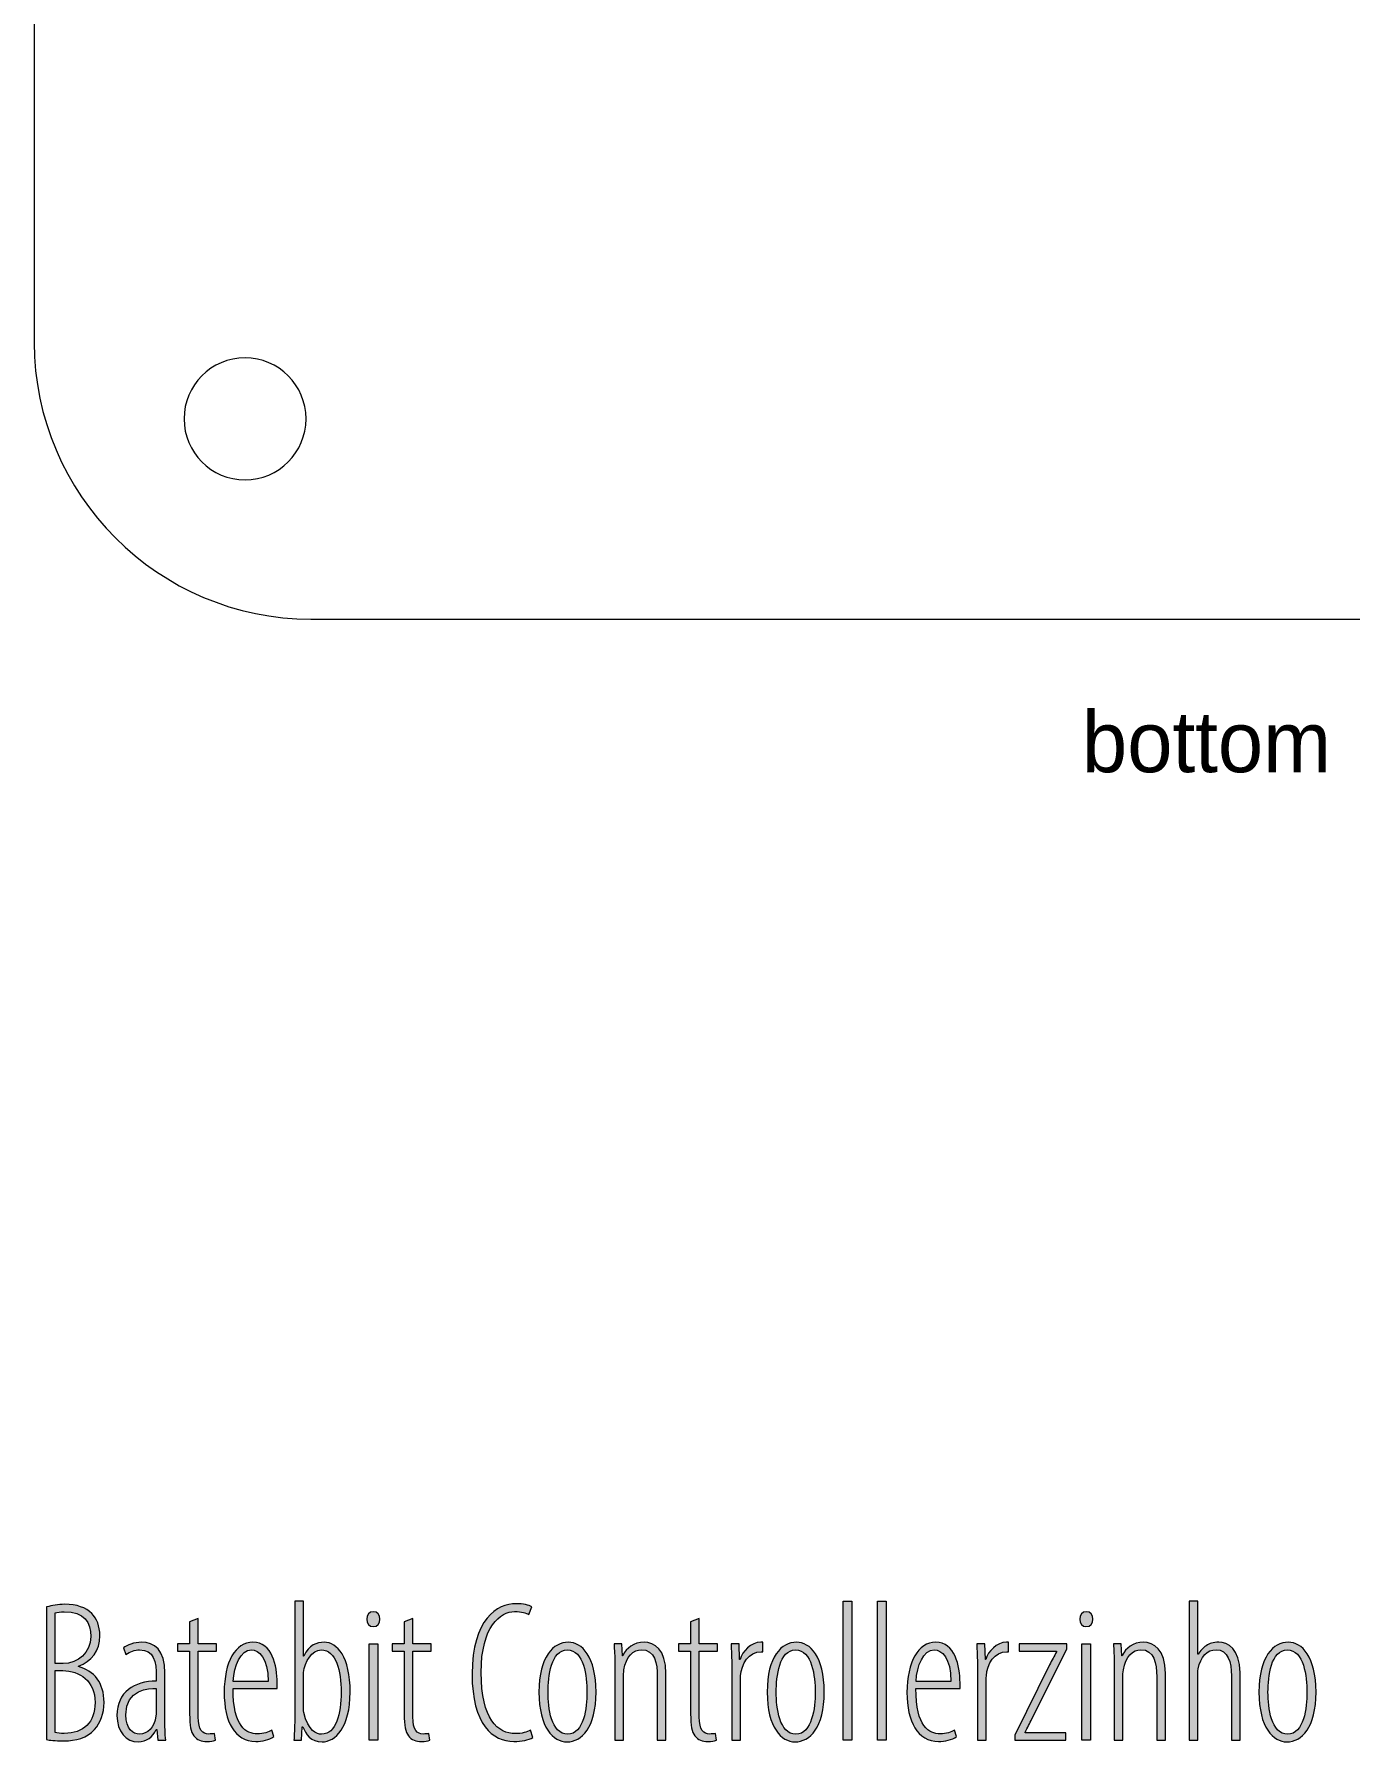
# Model space of a CAD drawing. Header units: inches. Extents: x 7 to 387, y -180 to -7.
# Drawn here: x 7.4 to 72.1, y -175.4 to -91.4 of the extents above; entities that cross this region are included whole.
import ezdxf

# ---------------------------------------------------------------- set-up
doc = ezdxf.new("R2010")
doc.units = ezdxf.units.IN
doc.header["$MEASUREMENT"] = 0
doc.layers.add('Layer 1', color=7, linetype='Continuous')

# ---------------------------------------------------------------- blocks, each defined once
blk = doc.blocks.new('block 224')
at = {"layer": 'Layer 1', "true_color": 0xffffff}
h = blk.add_hatch(color=7, dxfattribs=at)
h.dxf.hatch_style = 2
edge = h.paths.add_edge_path()
edge.add_spline(control_points=[(8.01, -168.73), (8.276, -168.651), (8.563, -168.601), (8.899, -168.601), (9.491, -168.601), (9.946, -168.76), (10.232, -169.056), (10.479, -169.303), (10.627, -169.678), (10.627, -170.152), (10.627, -170.883), (10.212, -171.407), (9.57, -171.644), (9.57, -171.644), (9.57, -171.664), (9.57, -171.664), (10.341, -171.861), (10.835, -172.474), (10.835, -173.432), (10.835, -173.975), (10.657, -174.429), (10.37, -174.755), (10.005, -175.18), (9.422, -175.318), (8.869, -175.318), (8.385, -175.318), (8.158, -175.289), (8.01, -175.259), (8.01, -175.259), (8.01, -168.73), (8.01, -168.73)], knot_values=[0, 0, 0, 0, 1, 1, 1, 2, 2, 2, 3, 3, 3, 4, 4, 4, 5, 5, 5, 6, 6, 6, 7, 7, 7, 8, 8, 8, 9, 9, 9, 10, 10, 10, 10], degree=3, periodic=1)
edge = h.paths.add_edge_path()
edge.add_spline(control_points=[(8.434, -171.515), (8.434, -171.515), (8.829, -171.515), (8.829, -171.515), (9.541, -171.515), (10.183, -170.982), (10.183, -170.192), (10.183, -169.5), (9.867, -168.967), (8.879, -168.967), (8.681, -168.967), (8.533, -168.987), (8.434, -169.016), (8.434, -169.016), (8.434, -171.515), (8.434, -171.515)], knot_values=[0, 0, 0, 0, 1, 1, 1, 2, 2, 2, 3, 3, 3, 4, 4, 4, 5, 5, 5, 5], degree=3, periodic=1)
edge = h.paths.add_edge_path()
edge.add_spline(control_points=[(8.434, -174.913), (8.533, -174.933), (8.681, -174.953), (8.879, -174.953), (9.827, -174.953), (10.39, -174.41), (10.39, -173.432), (10.39, -172.365), (9.639, -171.871), (8.8, -171.861), (8.8, -171.861), (8.434, -171.861), (8.434, -171.861), (8.434, -171.861), (8.434, -174.913), (8.434, -174.913)], knot_values=[0, 0, 0, 0, 1, 1, 1, 2, 2, 2, 3, 3, 3, 4, 4, 4, 5, 5, 5, 5], degree=3, periodic=1)
h = blk.add_hatch(color=7, dxfattribs=at)
h.dxf.hatch_style = 2
edge = h.paths.add_edge_path()
edge.add_spline(control_points=[(20.169, -175.289), (20.179, -175.111), (20.208, -174.558), (20.208, -174.321), (20.208, -174.321), (20.208, -168.453), (20.208, -168.453), (20.208, -168.453), (20.633, -168.453), (20.633, -168.453), (20.633, -168.453), (20.633, -171.15), (20.633, -171.15), (20.633, -171.15), (20.653, -171.15), (20.653, -171.15), (20.909, -170.597), (21.295, -170.468), (21.66, -170.468), (22.292, -170.468), (22.935, -171.189), (22.935, -172.918), (22.935, -174.666), (22.194, -175.368), (21.561, -175.368), (20.989, -175.368), (20.752, -174.992), (20.613, -174.627), (20.613, -174.627), (20.574, -174.627), (20.574, -174.627), (20.574, -174.627), (20.534, -175.289), (20.534, -175.289), (20.534, -175.289), (20.169, -175.289), (20.169, -175.289)], knot_values=[0, 0, 0, 0, 1, 1, 1, 2, 2, 2, 3, 3, 3, 4, 4, 4, 5, 5, 5, 6, 6, 6, 7, 7, 7, 8, 8, 8, 9, 9, 9, 10, 10, 10, 11, 11, 11, 12, 12, 12, 12], degree=3, periodic=1)
edge = h.paths.add_edge_path()
edge.add_spline(control_points=[(20.633, -173.629), (20.633, -173.728), (20.633, -173.827), (20.653, -173.916), (20.87, -174.844), (21.285, -174.992), (21.532, -174.992), (22.253, -174.992), (22.49, -173.985), (22.49, -172.918), (22.49, -171.881), (22.243, -170.844), (21.512, -170.844), (21.068, -170.844), (20.702, -171.427), (20.643, -171.95), (20.633, -172.069), (20.633, -172.177), (20.633, -172.296), (20.633, -172.296), (20.633, -173.629), (20.633, -173.629)], knot_values=[0, 0, 0, 0, 1, 1, 1, 2, 2, 2, 3, 3, 3, 4, 4, 4, 5, 5, 5, 6, 6, 6, 7, 7, 7, 7], degree=3, periodic=1)
h = blk.add_hatch(color=7, dxfattribs=at)
h.dxf.hatch_style = 2
edge = h.paths.add_edge_path()
edge.add_spline(control_points=[(31.913, -175.16), (31.696, -175.279), (31.38, -175.348), (30.985, -175.348), (29.938, -175.348), (28.93, -174.518), (28.93, -172.029), (28.93, -169.332), (30.175, -168.572), (31.083, -168.572), (31.449, -168.572), (31.726, -168.641), (31.864, -168.73), (31.864, -168.73), (31.726, -169.105), (31.726, -169.105), (31.558, -169.026), (31.399, -168.957), (31.014, -168.957), (30.323, -168.957), (29.375, -169.688), (29.375, -171.95), (29.375, -174.271), (30.214, -174.963), (31.054, -174.963), (31.38, -174.963), (31.637, -174.884), (31.795, -174.795), (31.795, -174.795), (31.913, -175.16), (31.913, -175.16)], knot_values=[0, 0, 0, 0, 1, 1, 1, 2, 2, 2, 3, 3, 3, 4, 4, 4, 5, 5, 5, 6, 6, 6, 7, 7, 7, 8, 8, 8, 9, 9, 9, 10, 10, 10, 10], degree=3, periodic=1)
h = blk.add_hatch(color=7, dxfattribs=at)
h.dxf.hatch_style = 2
h.paths.add_polyline_path([(47.174, -168.453), (47.599, -168.453), (47.599, -175.289), (47.174, -175.289)])
h = blk.add_hatch(color=7, dxfattribs=at)
h.dxf.hatch_style = 2
h.paths.add_polyline_path([(48.863, -168.453), (49.288, -168.453), (49.288, -175.289), (48.863, -175.289)])
h = blk.add_hatch(color=7, dxfattribs=at)
h.dxf.hatch_style = 2
edge = h.paths.add_edge_path()
edge.add_spline(control_points=[(64.183, -168.453), (64.183, -168.453), (64.608, -168.453), (64.608, -168.453), (64.608, -168.453), (64.608, -171.061), (64.608, -171.061), (64.608, -171.061), (64.628, -171.061), (64.628, -171.061), (64.726, -170.893), (64.874, -170.735), (65.023, -170.636), (65.191, -170.528), (65.358, -170.468), (65.645, -170.468), (66.08, -170.468), (66.692, -170.775), (66.692, -171.97), (66.692, -171.97), (66.692, -175.289), (66.692, -175.289), (66.692, -175.289), (66.267, -175.289), (66.267, -175.289), (66.267, -175.289), (66.267, -172.118), (66.267, -172.118), (66.267, -171.456), (66.109, -170.834), (65.517, -170.834), (65.082, -170.834), (64.756, -171.17), (64.628, -171.782), (64.608, -171.901), (64.608, -172.019), (64.608, -172.138), (64.608, -172.138), (64.608, -175.289), (64.608, -175.289), (64.608, -175.289), (64.183, -175.289), (64.183, -175.289), (64.183, -175.289), (64.183, -168.453), (64.183, -168.453)], knot_values=[0, 0, 0, 0, 1, 1, 1, 2, 2, 2, 3, 3, 3, 4, 4, 4, 5, 5, 5, 6, 6, 6, 7, 7, 7, 8, 8, 8, 9, 9, 9, 10, 10, 10, 11, 11, 11, 12, 12, 12, 13, 13, 13, 14, 14, 14, 15, 15, 15, 15], degree=3, periodic=1)
h = blk.add_hatch(color=7, dxfattribs=at)
h.dxf.hatch_style = 2
edge = h.paths.add_edge_path()
edge.add_spline(control_points=[(15.467, -169.293), (15.467, -169.293), (15.467, -170.547), (15.467, -170.547), (15.467, -170.547), (16.366, -170.547), (16.366, -170.547), (16.366, -170.547), (16.366, -170.913), (16.366, -170.913), (16.366, -170.913), (15.467, -170.913), (15.467, -170.913), (15.467, -170.913), (15.467, -174.143), (15.467, -174.143), (15.467, -174.805), (15.684, -174.982), (15.971, -174.982), (16.089, -174.982), (16.188, -174.973), (16.257, -174.953), (16.257, -174.953), (16.307, -175.279), (16.307, -175.279), (16.198, -175.328), (16.079, -175.348), (15.882, -175.348), (15.625, -175.348), (15.398, -175.269), (15.25, -175.071), (15.102, -174.874), (15.042, -174.587), (15.042, -173.985), (15.042, -173.985), (15.042, -170.913), (15.042, -170.913), (15.042, -170.913), (14.45, -170.913), (14.45, -170.913), (14.45, -170.913), (14.45, -170.547), (14.45, -170.547), (14.45, -170.547), (15.042, -170.547), (15.042, -170.547), (15.042, -170.547), (15.042, -169.461), (15.042, -169.461), (15.042, -169.461), (15.467, -169.293), (15.467, -169.293)], knot_values=[0, 0, 0, 0, 1, 1, 1, 2, 2, 2, 3, 3, 3, 4, 4, 4, 5, 5, 5, 6, 6, 6, 7, 7, 7, 8, 8, 8, 9, 9, 9, 10, 10, 10, 11, 11, 11, 12, 12, 12, 13, 13, 13, 14, 14, 14, 15, 15, 15, 16, 16, 16, 17, 17, 17, 17], degree=3, periodic=1)
h = blk.add_hatch(color=7, dxfattribs=at)
h.dxf.hatch_style = 2
edge = h.paths.add_edge_path()
edge.add_spline(control_points=[(24.396, -169.332), (24.396, -169.56), (24.288, -169.698), (24.061, -169.698), (23.883, -169.698), (23.754, -169.56), (23.754, -169.332), (23.754, -169.115), (23.883, -168.967), (24.071, -168.967), (24.288, -168.967), (24.396, -169.115), (24.396, -169.332)], knot_values=[0, 0, 0, 0, 1, 1, 1, 2, 2, 2, 3, 3, 3, 4, 4, 4, 4], degree=3, periodic=1)
h.paths.add_polyline_path([(23.863, -175.289), (23.863, -170.547), (24.288, -170.547), (24.288, -175.289)])
h = blk.add_hatch(color=7, dxfattribs=at)
h.dxf.hatch_style = 2
edge = h.paths.add_edge_path()
edge.add_spline(control_points=[(26.016, -169.293), (26.016, -169.293), (26.016, -170.547), (26.016, -170.547), (26.016, -170.547), (26.915, -170.547), (26.915, -170.547), (26.915, -170.547), (26.915, -170.913), (26.915, -170.913), (26.915, -170.913), (26.016, -170.913), (26.016, -170.913), (26.016, -170.913), (26.016, -174.143), (26.016, -174.143), (26.016, -174.805), (26.234, -174.982), (26.52, -174.982), (26.639, -174.982), (26.737, -174.973), (26.806, -174.953), (26.806, -174.953), (26.856, -175.279), (26.856, -175.279), (26.747, -175.328), (26.629, -175.348), (26.431, -175.348), (26.174, -175.348), (25.947, -175.269), (25.799, -175.071), (25.651, -174.874), (25.592, -174.587), (25.592, -173.985), (25.592, -173.985), (25.592, -170.913), (25.592, -170.913), (25.592, -170.913), (24.999, -170.913), (24.999, -170.913), (24.999, -170.913), (24.999, -170.547), (24.999, -170.547), (24.999, -170.547), (25.592, -170.547), (25.592, -170.547), (25.592, -170.547), (25.592, -169.461), (25.592, -169.461), (25.592, -169.461), (26.016, -169.293), (26.016, -169.293)], knot_values=[0, 0, 0, 0, 1, 1, 1, 2, 2, 2, 3, 3, 3, 4, 4, 4, 5, 5, 5, 6, 6, 6, 7, 7, 7, 8, 8, 8, 9, 9, 9, 10, 10, 10, 11, 11, 11, 12, 12, 12, 13, 13, 13, 14, 14, 14, 15, 15, 15, 16, 16, 16, 17, 17, 17, 17], degree=3, periodic=1)
h = blk.add_hatch(color=7, dxfattribs=at)
h.dxf.hatch_style = 2
edge = h.paths.add_edge_path()
edge.add_spline(control_points=[(40.102, -169.293), (40.102, -169.293), (40.102, -170.547), (40.102, -170.547), (40.102, -170.547), (41.001, -170.547), (41.001, -170.547), (41.001, -170.547), (41.001, -170.913), (41.001, -170.913), (41.001, -170.913), (40.102, -170.913), (40.102, -170.913), (40.102, -170.913), (40.102, -174.143), (40.102, -174.143), (40.102, -174.805), (40.319, -174.982), (40.605, -174.982), (40.724, -174.982), (40.823, -174.973), (40.892, -174.953), (40.892, -174.953), (40.941, -175.279), (40.941, -175.279), (40.833, -175.328), (40.714, -175.348), (40.517, -175.348), (40.26, -175.348), (40.033, -175.269), (39.884, -175.071), (39.736, -174.874), (39.677, -174.587), (39.677, -173.985), (39.677, -173.985), (39.677, -170.913), (39.677, -170.913), (39.677, -170.913), (39.084, -170.913), (39.084, -170.913), (39.084, -170.913), (39.084, -170.547), (39.084, -170.547), (39.084, -170.547), (39.677, -170.547), (39.677, -170.547), (39.677, -170.547), (39.677, -169.461), (39.677, -169.461), (39.677, -169.461), (40.102, -169.293), (40.102, -169.293)], knot_values=[0, 0, 0, 0, 1, 1, 1, 2, 2, 2, 3, 3, 3, 4, 4, 4, 5, 5, 5, 6, 6, 6, 7, 7, 7, 8, 8, 8, 9, 9, 9, 10, 10, 10, 11, 11, 11, 12, 12, 12, 13, 13, 13, 14, 14, 14, 15, 15, 15, 16, 16, 16, 17, 17, 17, 17], degree=3, periodic=1)
h = blk.add_hatch(color=7, dxfattribs=at)
h.dxf.hatch_style = 2
edge = h.paths.add_edge_path()
edge.add_spline(control_points=[(59.452, -169.332), (59.452, -169.56), (59.343, -169.698), (59.116, -169.698), (58.938, -169.698), (58.81, -169.56), (58.81, -169.332), (58.81, -169.115), (58.938, -168.967), (59.126, -168.967), (59.343, -168.967), (59.452, -169.115), (59.452, -169.332)], knot_values=[0, 0, 0, 0, 1, 1, 1, 2, 2, 2, 3, 3, 3, 4, 4, 4, 4], degree=3, periodic=1)
h.paths.add_polyline_path([(58.918, -175.289), (58.918, -170.547), (59.343, -170.547), (59.343, -175.289)])
h = blk.add_hatch(color=7, dxfattribs=at)
h.dxf.hatch_style = 2
edge = h.paths.add_edge_path()
edge.add_spline(control_points=[(13.472, -175.289), (13.472, -175.289), (13.432, -174.765), (13.432, -174.765), (13.432, -174.765), (13.403, -174.765), (13.403, -174.765), (13.225, -175.131), (12.919, -175.368), (12.514, -175.368), (11.931, -175.368), (11.467, -174.874), (11.467, -174.064), (11.467, -172.918), (12.326, -172.385), (13.403, -172.375), (13.403, -172.375), (13.403, -172.197), (13.403, -172.197), (13.403, -171.387), (13.274, -170.844), (12.583, -170.844), (12.346, -170.844), (12.099, -170.933), (11.911, -171.071), (11.911, -171.071), (11.793, -170.745), (11.793, -170.745), (11.951, -170.607), (12.316, -170.468), (12.672, -170.468), (13.314, -170.468), (13.827, -170.844), (13.827, -171.98), (13.827, -171.98), (13.827, -174.222), (13.827, -174.222), (13.827, -174.568), (13.827, -174.992), (13.867, -175.289), (13.867, -175.289), (13.472, -175.289), (13.472, -175.289)], knot_values=[0, 0, 0, 0, 1, 1, 1, 2, 2, 2, 3, 3, 3, 4, 4, 4, 5, 5, 5, 6, 6, 6, 7, 7, 7, 8, 8, 8, 9, 9, 9, 10, 10, 10, 11, 11, 11, 12, 12, 12, 13, 13, 13, 14, 14, 14, 14], degree=3, periodic=1)
edge = h.paths.add_edge_path()
edge.add_spline(control_points=[(13.403, -172.74), (13.037, -172.74), (11.911, -172.77), (11.911, -174.034), (11.911, -174.745), (12.257, -174.992), (12.573, -174.992), (12.978, -174.992), (13.294, -174.666), (13.383, -174.093), (13.403, -173.985), (13.403, -173.876), (13.403, -173.787), (13.403, -173.787), (13.403, -172.74), (13.403, -172.74)], knot_values=[0, 0, 0, 0, 1, 1, 1, 2, 2, 2, 3, 3, 3, 4, 4, 4, 5, 5, 5, 5], degree=3, periodic=1)
h = blk.add_hatch(color=7, dxfattribs=at)
h.dxf.hatch_style = 2
edge = h.paths.add_edge_path()
edge.add_spline(control_points=[(17.176, -172.74), (17.176, -174.647), (17.838, -174.973), (18.371, -174.973), (18.677, -174.973), (18.924, -174.894), (19.082, -174.785), (19.082, -174.785), (19.181, -175.111), (19.181, -175.111), (18.954, -175.269), (18.608, -175.348), (18.292, -175.348), (17.255, -175.348), (16.741, -174.37), (16.741, -172.938), (16.741, -171.436), (17.285, -170.468), (18.154, -170.468), (19.092, -170.468), (19.349, -171.624), (19.349, -172.464), (19.349, -172.553), (19.349, -172.641), (19.349, -172.74), (19.349, -172.74), (17.176, -172.74), (17.176, -172.74)], knot_values=[0, 0, 0, 0, 1, 1, 1, 2, 2, 2, 3, 3, 3, 4, 4, 4, 5, 5, 5, 6, 6, 6, 7, 7, 7, 8, 8, 8, 9, 9, 9, 9], degree=3, periodic=1)
edge = h.paths.add_edge_path()
edge.add_spline(control_points=[(18.895, -172.394), (18.914, -171.229), (18.43, -170.844), (18.085, -170.844), (17.532, -170.844), (17.235, -171.634), (17.186, -172.394), (17.186, -172.394), (18.895, -172.394), (18.895, -172.394)], knot_values=[0, 0, 0, 0, 1, 1, 1, 2, 2, 2, 3, 3, 3, 3], degree=3, periodic=1)
h = blk.add_hatch(color=7, dxfattribs=at)
h.dxf.hatch_style = 2
edge = h.paths.add_edge_path()
edge.add_spline(control_points=[(35.025, -172.918), (35.025, -174.666), (34.323, -175.368), (33.592, -175.368), (32.921, -175.368), (32.219, -174.666), (32.219, -172.918), (32.219, -171.17), (32.921, -170.468), (33.662, -170.468), (34.333, -170.468), (35.025, -171.17), (35.025, -172.918)], knot_values=[0, 0, 0, 0, 1, 1, 1, 2, 2, 2, 3, 3, 3, 4, 4, 4, 4], degree=3, periodic=1)
edge = h.paths.add_edge_path()
edge.add_spline(control_points=[(32.664, -172.918), (32.664, -173.688), (32.812, -174.992), (33.632, -174.992), (34.432, -174.992), (34.58, -173.688), (34.58, -172.918), (34.58, -172.148), (34.432, -170.844), (33.612, -170.844), (32.812, -170.844), (32.664, -172.148), (32.664, -172.918)], knot_values=[0, 0, 0, 0, 1, 1, 1, 2, 2, 2, 3, 3, 3, 4, 4, 4, 4], degree=3, periodic=1)
h = blk.add_hatch(color=7, dxfattribs=at)
h.dxf.hatch_style = 2
edge = h.paths.add_edge_path()
edge.add_spline(control_points=[(35.953, -171.644), (35.953, -171.061), (35.923, -170.883), (35.914, -170.547), (35.914, -170.547), (36.299, -170.547), (36.299, -170.547), (36.299, -170.547), (36.319, -171.13), (36.319, -171.13), (36.319, -171.13), (36.338, -171.13), (36.338, -171.13), (36.516, -170.745), (36.882, -170.468), (37.385, -170.468), (37.889, -170.468), (38.462, -170.804), (38.462, -172.009), (38.462, -172.009), (38.462, -175.289), (38.462, -175.289), (38.462, -175.289), (38.037, -175.289), (38.037, -175.289), (38.037, -175.289), (38.037, -172.177), (38.037, -172.177), (38.037, -171.505), (37.919, -170.834), (37.257, -170.834), (36.872, -170.834), (36.496, -171.17), (36.398, -171.822), (36.378, -171.95), (36.378, -172.088), (36.378, -172.237), (36.378, -172.237), (36.378, -175.289), (36.378, -175.289), (36.378, -175.289), (35.953, -175.289), (35.953, -175.289), (35.953, -175.289), (35.953, -171.644), (35.953, -171.644)], knot_values=[0, 0, 0, 0, 1, 1, 1, 2, 2, 2, 3, 3, 3, 4, 4, 4, 5, 5, 5, 6, 6, 6, 7, 7, 7, 8, 8, 8, 9, 9, 9, 10, 10, 10, 11, 11, 11, 12, 12, 12, 13, 13, 13, 14, 14, 14, 15, 15, 15, 15], degree=3, periodic=1)
h = blk.add_hatch(color=7, dxfattribs=at)
h.dxf.hatch_style = 2
edge = h.paths.add_edge_path()
edge.add_spline(control_points=[(41.702, -171.644), (41.702, -171.288), (41.672, -170.844), (41.662, -170.547), (41.662, -170.547), (42.067, -170.547), (42.067, -170.547), (42.067, -170.547), (42.087, -171.318), (42.087, -171.318), (42.087, -171.318), (42.107, -171.318), (42.107, -171.318), (42.225, -170.903), (42.64, -170.468), (43.134, -170.468), (43.164, -170.468), (43.193, -170.468), (43.223, -170.468), (43.223, -170.468), (43.223, -170.933), (43.223, -170.933), (43.203, -170.933), (43.174, -170.933), (43.144, -170.933), (42.532, -170.933), (42.176, -171.535), (42.136, -172.118), (42.127, -172.256), (42.127, -172.385), (42.127, -172.523), (42.127, -172.523), (42.127, -175.289), (42.127, -175.289), (42.127, -175.289), (41.702, -175.289), (41.702, -175.289), (41.702, -175.289), (41.702, -171.644), (41.702, -171.644)], knot_values=[0, 0, 0, 0, 1, 1, 1, 2, 2, 2, 3, 3, 3, 4, 4, 4, 5, 5, 5, 6, 6, 6, 7, 7, 7, 8, 8, 8, 9, 9, 9, 10, 10, 10, 11, 11, 11, 12, 12, 12, 13, 13, 13, 13], degree=3, periodic=1)
h = blk.add_hatch(color=7, dxfattribs=at)
h.dxf.hatch_style = 2
edge = h.paths.add_edge_path()
edge.add_spline(control_points=[(46.246, -172.918), (46.246, -174.666), (45.544, -175.368), (44.813, -175.368), (44.142, -175.368), (43.44, -174.666), (43.44, -172.918), (43.44, -171.17), (44.142, -170.468), (44.883, -170.468), (45.554, -170.468), (46.246, -171.17), (46.246, -172.918)], knot_values=[0, 0, 0, 0, 1, 1, 1, 2, 2, 2, 3, 3, 3, 4, 4, 4, 4], degree=3, periodic=1)
edge = h.paths.add_edge_path()
edge.add_spline(control_points=[(43.885, -172.918), (43.885, -173.688), (44.033, -174.992), (44.853, -174.992), (45.653, -174.992), (45.801, -173.688), (45.801, -172.918), (45.801, -172.148), (45.653, -170.844), (44.833, -170.844), (44.033, -170.844), (43.885, -172.148), (43.885, -172.918)], knot_values=[0, 0, 0, 0, 1, 1, 1, 2, 2, 2, 3, 3, 3, 4, 4, 4, 4], degree=3, periodic=1)
h = blk.add_hatch(color=7, dxfattribs=at)
h.dxf.hatch_style = 2
edge = h.paths.add_edge_path()
edge.add_spline(control_points=[(50.75, -172.74), (50.75, -174.647), (51.411, -174.973), (51.945, -174.973), (52.251, -174.973), (52.498, -174.894), (52.656, -174.785), (52.656, -174.785), (52.755, -175.111), (52.755, -175.111), (52.528, -175.269), (52.182, -175.348), (51.866, -175.348), (50.829, -175.348), (50.315, -174.37), (50.315, -172.938), (50.315, -171.436), (50.858, -170.468), (51.727, -170.468), (52.666, -170.468), (52.923, -171.624), (52.923, -172.464), (52.923, -172.553), (52.923, -172.641), (52.923, -172.74), (52.923, -172.74), (50.75, -172.74), (50.75, -172.74)], knot_values=[0, 0, 0, 0, 1, 1, 1, 2, 2, 2, 3, 3, 3, 4, 4, 4, 5, 5, 5, 6, 6, 6, 7, 7, 7, 8, 8, 8, 9, 9, 9, 9], degree=3, periodic=1)
edge = h.paths.add_edge_path()
edge.add_spline(control_points=[(52.468, -172.394), (52.488, -171.229), (52.004, -170.844), (51.658, -170.844), (51.105, -170.844), (50.809, -171.634), (50.759, -172.394), (50.759, -172.394), (52.468, -172.394), (52.468, -172.394)], knot_values=[0, 0, 0, 0, 1, 1, 1, 2, 2, 2, 3, 3, 3, 3], degree=3, periodic=1)
h = blk.add_hatch(color=7, dxfattribs=at)
h.dxf.hatch_style = 2
edge = h.paths.add_edge_path()
edge.add_spline(control_points=[(53.782, -171.644), (53.782, -171.288), (53.752, -170.844), (53.743, -170.547), (53.743, -170.547), (54.148, -170.547), (54.148, -170.547), (54.148, -170.547), (54.167, -171.318), (54.167, -171.318), (54.167, -171.318), (54.187, -171.318), (54.187, -171.318), (54.306, -170.903), (54.721, -170.468), (55.214, -170.468), (55.244, -170.468), (55.274, -170.468), (55.303, -170.468), (55.303, -170.468), (55.303, -170.933), (55.303, -170.933), (55.283, -170.933), (55.254, -170.933), (55.224, -170.933), (54.612, -170.933), (54.256, -171.535), (54.217, -172.118), (54.207, -172.256), (54.207, -172.385), (54.207, -172.523), (54.207, -172.523), (54.207, -175.289), (54.207, -175.289), (54.207, -175.289), (53.782, -175.289), (53.782, -175.289), (53.782, -175.289), (53.782, -171.644), (53.782, -171.644)], knot_values=[0, 0, 0, 0, 1, 1, 1, 2, 2, 2, 3, 3, 3, 4, 4, 4, 5, 5, 5, 6, 6, 6, 7, 7, 7, 8, 8, 8, 9, 9, 9, 10, 10, 10, 11, 11, 11, 12, 12, 12, 13, 13, 13, 13], degree=3, periodic=1)
h = blk.add_hatch(color=7, dxfattribs=at)
h.dxf.hatch_style = 2
edge = h.paths.add_edge_path()
edge.add_spline(control_points=[(55.619, -175.032), (55.619, -175.032), (57.328, -171.585), (57.328, -171.585), (57.437, -171.367), (57.555, -171.15), (57.664, -170.933), (57.664, -170.933), (57.664, -170.913), (57.664, -170.913), (57.664, -170.913), (55.827, -170.913), (55.827, -170.913), (55.827, -170.913), (55.827, -170.547), (55.827, -170.547), (55.827, -170.547), (58.168, -170.547), (58.168, -170.547), (58.168, -170.547), (58.168, -170.814), (58.168, -170.814), (58.168, -170.814), (56.459, -174.242), (56.459, -174.242), (56.35, -174.459), (56.232, -174.676), (56.123, -174.904), (56.123, -174.904), (56.123, -174.923), (56.123, -174.923), (56.123, -174.923), (58.128, -174.923), (58.128, -174.923), (58.128, -174.923), (58.128, -175.289), (58.128, -175.289), (58.128, -175.289), (55.619, -175.289), (55.619, -175.289), (55.619, -175.289), (55.619, -175.032), (55.619, -175.032)], knot_values=[0, 0, 0, 0, 1, 1, 1, 2, 2, 2, 3, 3, 3, 4, 4, 4, 5, 5, 5, 6, 6, 6, 7, 7, 7, 8, 8, 8, 9, 9, 9, 10, 10, 10, 11, 11, 11, 12, 12, 12, 13, 13, 13, 14, 14, 14, 14], degree=3, periodic=1)
h = blk.add_hatch(color=7, dxfattribs=at)
h.dxf.hatch_style = 2
edge = h.paths.add_edge_path()
edge.add_spline(control_points=[(60.508, -171.644), (60.508, -171.061), (60.479, -170.883), (60.469, -170.547), (60.469, -170.547), (60.854, -170.547), (60.854, -170.547), (60.854, -170.547), (60.874, -171.13), (60.874, -171.13), (60.874, -171.13), (60.894, -171.13), (60.894, -171.13), (61.072, -170.745), (61.437, -170.468), (61.941, -170.468), (62.445, -170.468), (63.018, -170.804), (63.018, -172.009), (63.018, -172.009), (63.018, -175.289), (63.018, -175.289), (63.018, -175.289), (62.593, -175.289), (62.593, -175.289), (62.593, -175.289), (62.593, -172.177), (62.593, -172.177), (62.593, -171.505), (62.474, -170.834), (61.812, -170.834), (61.427, -170.834), (61.052, -171.17), (60.953, -171.822), (60.933, -171.95), (60.933, -172.088), (60.933, -172.237), (60.933, -172.237), (60.933, -175.289), (60.933, -175.289), (60.933, -175.289), (60.508, -175.289), (60.508, -175.289), (60.508, -175.289), (60.508, -171.644), (60.508, -171.644)], knot_values=[0, 0, 0, 0, 1, 1, 1, 2, 2, 2, 3, 3, 3, 4, 4, 4, 5, 5, 5, 6, 6, 6, 7, 7, 7, 8, 8, 8, 9, 9, 9, 10, 10, 10, 11, 11, 11, 12, 12, 12, 13, 13, 13, 14, 14, 14, 15, 15, 15, 15], degree=3, periodic=1)
h = blk.add_hatch(color=7, dxfattribs=at)
h.dxf.hatch_style = 2
edge = h.paths.add_edge_path()
edge.add_spline(control_points=[(70.426, -172.918), (70.426, -174.666), (69.724, -175.368), (68.993, -175.368), (68.322, -175.368), (67.62, -174.666), (67.62, -172.918), (67.62, -171.17), (68.322, -170.468), (69.062, -170.468), (69.734, -170.468), (70.426, -171.17), (70.426, -172.918)], knot_values=[0, 0, 0, 0, 1, 1, 1, 2, 2, 2, 3, 3, 3, 4, 4, 4, 4], degree=3, periodic=1)
edge = h.paths.add_edge_path()
edge.add_spline(control_points=[(68.065, -172.918), (68.065, -173.688), (68.213, -174.992), (69.033, -174.992), (69.833, -174.992), (69.981, -173.688), (69.981, -172.918), (69.981, -172.148), (69.833, -170.844), (69.013, -170.844), (68.213, -170.844), (68.065, -172.148), (68.065, -172.918)], knot_values=[0, 0, 0, 0, 1, 1, 1, 2, 2, 2, 3, 3, 3, 4, 4, 4, 4], degree=3, periodic=1)
at = {"layer": 'Layer 1', "lineweight": 0}
for points in [[(47.174, -168.453), (47.599, -168.453), (47.599, -175.289), (47.174, -175.289), (47.174, -168.453)], [(48.863, -168.453), (49.288, -168.453), (49.288, -175.289), (48.863, -175.289), (48.863, -168.453)], [(23.863, -175.289), (23.863, -170.547), (24.288, -170.547), (24.288, -175.289), (23.863, -175.289)], [(58.918, -175.289), (58.918, -170.547), (59.343, -170.547), (59.343, -175.289), (58.918, -175.289)]]:
    blk.add_lwpolyline(points, dxfattribs=at)
for points, knots in [([(8.01, -168.73), (8.276, -168.651), (8.563, -168.601), (8.899, -168.601), (9.491, -168.601), (9.946, -168.76), (10.232, -169.056), (10.479, -169.303), (10.627, -169.678), (10.627, -170.152), (10.627, -170.883), (10.212, -171.407), (9.57, -171.644), (9.57, -171.644), (9.57, -171.664), (9.57, -171.664), (10.341, -171.861), (10.835, -172.474), (10.835, -173.432), (10.835, -173.975), (10.657, -174.429), (10.37, -174.755), (10.005, -175.18), (9.422, -175.318), (8.869, -175.318), (8.385, -175.318), (8.158, -175.289), (8.01, -175.259), (8.01, -175.259), (8.01, -168.73), (8.01, -168.73)], [0, 0, 0, 0, 1, 1, 1, 2, 2, 2, 3, 3, 3, 4, 4, 4, 5, 5, 5, 6, 6, 6, 7, 7, 7, 8, 8, 8, 9, 9, 9, 10, 10, 10, 10]), ([(20.169, -175.289), (20.179, -175.111), (20.208, -174.558), (20.208, -174.321), (20.208, -174.321), (20.208, -168.453), (20.208, -168.453), (20.208, -168.453), (20.633, -168.453), (20.633, -168.453), (20.633, -168.453), (20.633, -171.15), (20.633, -171.15), (20.633, -171.15), (20.653, -171.15), (20.653, -171.15), (20.909, -170.597), (21.295, -170.468), (21.66, -170.468), (22.292, -170.468), (22.935, -171.189), (22.935, -172.918), (22.935, -174.666), (22.194, -175.368), (21.561, -175.368), (20.989, -175.368), (20.752, -174.992), (20.613, -174.627), (20.613, -174.627), (20.574, -174.627), (20.574, -174.627), (20.574, -174.627), (20.534, -175.289), (20.534, -175.289), (20.534, -175.289), (20.169, -175.289), (20.169, -175.289)], [0, 0, 0, 0, 1, 1, 1, 2, 2, 2, 3, 3, 3, 4, 4, 4, 5, 5, 5, 6, 6, 6, 7, 7, 7, 8, 8, 8, 9, 9, 9, 10, 10, 10, 11, 11, 11, 12, 12, 12, 12]), ([(31.913, -175.16), (31.696, -175.279), (31.38, -175.348), (30.985, -175.348), (29.938, -175.348), (28.93, -174.518), (28.93, -172.029), (28.93, -169.332), (30.175, -168.572), (31.083, -168.572), (31.449, -168.572), (31.726, -168.641), (31.864, -168.73), (31.864, -168.73), (31.726, -169.105), (31.726, -169.105), (31.558, -169.026), (31.399, -168.957), (31.014, -168.957), (30.323, -168.957), (29.375, -169.688), (29.375, -171.95), (29.375, -174.271), (30.214, -174.963), (31.054, -174.963), (31.38, -174.963), (31.637, -174.884), (31.795, -174.795), (31.795, -174.795), (31.913, -175.16), (31.913, -175.16)], [0, 0, 0, 0, 1, 1, 1, 2, 2, 2, 3, 3, 3, 4, 4, 4, 5, 5, 5, 6, 6, 6, 7, 7, 7, 8, 8, 8, 9, 9, 9, 10, 10, 10, 10]), ([(64.183, -168.453), (64.183, -168.453), (64.608, -168.453), (64.608, -168.453), (64.608, -168.453), (64.608, -171.061), (64.608, -171.061), (64.608, -171.061), (64.628, -171.061), (64.628, -171.061), (64.726, -170.893), (64.874, -170.735), (65.023, -170.636), (65.191, -170.528), (65.358, -170.468), (65.645, -170.468), (66.08, -170.468), (66.692, -170.775), (66.692, -171.97), (66.692, -171.97), (66.692, -175.289), (66.692, -175.289), (66.692, -175.289), (66.267, -175.289), (66.267, -175.289), (66.267, -175.289), (66.267, -172.118), (66.267, -172.118), (66.267, -171.456), (66.109, -170.834), (65.517, -170.834), (65.082, -170.834), (64.756, -171.17), (64.628, -171.782), (64.608, -171.901), (64.608, -172.019), (64.608, -172.138), (64.608, -172.138), (64.608, -175.289), (64.608, -175.289), (64.608, -175.289), (64.183, -175.289), (64.183, -175.289), (64.183, -175.289), (64.183, -168.453), (64.183, -168.453)], [0, 0, 0, 0, 1, 1, 1, 2, 2, 2, 3, 3, 3, 4, 4, 4, 5, 5, 5, 6, 6, 6, 7, 7, 7, 8, 8, 8, 9, 9, 9, 10, 10, 10, 11, 11, 11, 12, 12, 12, 13, 13, 13, 14, 14, 14, 15, 15, 15, 15]), ([(8.434, -171.515), (8.434, -171.515), (8.829, -171.515), (8.829, -171.515), (9.541, -171.515), (10.183, -170.982), (10.183, -170.192), (10.183, -169.5), (9.867, -168.967), (8.879, -168.967), (8.681, -168.967), (8.533, -168.987), (8.434, -169.016), (8.434, -169.016), (8.434, -171.515), (8.434, -171.515)], [0, 0, 0, 0, 1, 1, 1, 2, 2, 2, 3, 3, 3, 4, 4, 4, 5, 5, 5, 5]), ([(15.467, -169.293), (15.467, -169.293), (15.467, -170.547), (15.467, -170.547), (15.467, -170.547), (16.366, -170.547), (16.366, -170.547), (16.366, -170.547), (16.366, -170.913), (16.366, -170.913), (16.366, -170.913), (15.467, -170.913), (15.467, -170.913), (15.467, -170.913), (15.467, -174.143), (15.467, -174.143), (15.467, -174.805), (15.684, -174.982), (15.971, -174.982), (16.089, -174.982), (16.188, -174.973), (16.257, -174.953), (16.257, -174.953), (16.307, -175.279), (16.307, -175.279), (16.198, -175.328), (16.079, -175.348), (15.882, -175.348), (15.625, -175.348), (15.398, -175.269), (15.25, -175.071), (15.102, -174.874), (15.042, -174.587), (15.042, -173.985), (15.042, -173.985), (15.042, -170.913), (15.042, -170.913), (15.042, -170.913), (14.45, -170.913), (14.45, -170.913), (14.45, -170.913), (14.45, -170.547), (14.45, -170.547), (14.45, -170.547), (15.042, -170.547), (15.042, -170.547), (15.042, -170.547), (15.042, -169.461), (15.042, -169.461), (15.042, -169.461), (15.467, -169.293), (15.467, -169.293)], [0, 0, 0, 0, 1, 1, 1, 2, 2, 2, 3, 3, 3, 4, 4, 4, 5, 5, 5, 6, 6, 6, 7, 7, 7, 8, 8, 8, 9, 9, 9, 10, 10, 10, 11, 11, 11, 12, 12, 12, 13, 13, 13, 14, 14, 14, 15, 15, 15, 16, 16, 16, 17, 17, 17, 17]), ([(24.396, -169.332), (24.396, -169.56), (24.288, -169.698), (24.061, -169.698), (23.883, -169.698), (23.754, -169.56), (23.754, -169.332), (23.754, -169.115), (23.883, -168.967), (24.071, -168.967), (24.288, -168.967), (24.396, -169.115), (24.396, -169.332)], [0, 0, 0, 0, 1, 1, 1, 2, 2, 2, 3, 3, 3, 4, 4, 4, 4]), ([(26.016, -169.293), (26.016, -169.293), (26.016, -170.547), (26.016, -170.547), (26.016, -170.547), (26.915, -170.547), (26.915, -170.547), (26.915, -170.547), (26.915, -170.913), (26.915, -170.913), (26.915, -170.913), (26.016, -170.913), (26.016, -170.913), (26.016, -170.913), (26.016, -174.143), (26.016, -174.143), (26.016, -174.805), (26.234, -174.982), (26.52, -174.982), (26.639, -174.982), (26.737, -174.973), (26.806, -174.953), (26.806, -174.953), (26.856, -175.279), (26.856, -175.279), (26.747, -175.328), (26.629, -175.348), (26.431, -175.348), (26.174, -175.348), (25.947, -175.269), (25.799, -175.071), (25.651, -174.874), (25.592, -174.587), (25.592, -173.985), (25.592, -173.985), (25.592, -170.913), (25.592, -170.913), (25.592, -170.913), (24.999, -170.913), (24.999, -170.913), (24.999, -170.913), (24.999, -170.547), (24.999, -170.547), (24.999, -170.547), (25.592, -170.547), (25.592, -170.547), (25.592, -170.547), (25.592, -169.461), (25.592, -169.461), (25.592, -169.461), (26.016, -169.293), (26.016, -169.293)], [0, 0, 0, 0, 1, 1, 1, 2, 2, 2, 3, 3, 3, 4, 4, 4, 5, 5, 5, 6, 6, 6, 7, 7, 7, 8, 8, 8, 9, 9, 9, 10, 10, 10, 11, 11, 11, 12, 12, 12, 13, 13, 13, 14, 14, 14, 15, 15, 15, 16, 16, 16, 17, 17, 17, 17]), ([(40.102, -169.293), (40.102, -169.293), (40.102, -170.547), (40.102, -170.547), (40.102, -170.547), (41.001, -170.547), (41.001, -170.547), (41.001, -170.547), (41.001, -170.913), (41.001, -170.913), (41.001, -170.913), (40.102, -170.913), (40.102, -170.913), (40.102, -170.913), (40.102, -174.143), (40.102, -174.143), (40.102, -174.805), (40.319, -174.982), (40.605, -174.982), (40.724, -174.982), (40.823, -174.973), (40.892, -174.953), (40.892, -174.953), (40.941, -175.279), (40.941, -175.279), (40.833, -175.328), (40.714, -175.348), (40.517, -175.348), (40.26, -175.348), (40.033, -175.269), (39.884, -175.071), (39.736, -174.874), (39.677, -174.587), (39.677, -173.985), (39.677, -173.985), (39.677, -170.913), (39.677, -170.913), (39.677, -170.913), (39.084, -170.913), (39.084, -170.913), (39.084, -170.913), (39.084, -170.547), (39.084, -170.547), (39.084, -170.547), (39.677, -170.547), (39.677, -170.547), (39.677, -170.547), (39.677, -169.461), (39.677, -169.461), (39.677, -169.461), (40.102, -169.293), (40.102, -169.293)], [0, 0, 0, 0, 1, 1, 1, 2, 2, 2, 3, 3, 3, 4, 4, 4, 5, 5, 5, 6, 6, 6, 7, 7, 7, 8, 8, 8, 9, 9, 9, 10, 10, 10, 11, 11, 11, 12, 12, 12, 13, 13, 13, 14, 14, 14, 15, 15, 15, 16, 16, 16, 17, 17, 17, 17]), ([(59.452, -169.332), (59.452, -169.56), (59.343, -169.698), (59.116, -169.698), (58.938, -169.698), (58.81, -169.56), (58.81, -169.332), (58.81, -169.115), (58.938, -168.967), (59.126, -168.967), (59.343, -168.967), (59.452, -169.115), (59.452, -169.332)], [0, 0, 0, 0, 1, 1, 1, 2, 2, 2, 3, 3, 3, 4, 4, 4, 4]), ([(13.472, -175.289), (13.472, -175.289), (13.432, -174.765), (13.432, -174.765), (13.432, -174.765), (13.403, -174.765), (13.403, -174.765), (13.225, -175.131), (12.919, -175.368), (12.514, -175.368), (11.931, -175.368), (11.467, -174.874), (11.467, -174.064), (11.467, -172.918), (12.326, -172.385), (13.403, -172.375), (13.403, -172.375), (13.403, -172.197), (13.403, -172.197), (13.403, -171.387), (13.274, -170.844), (12.583, -170.844), (12.346, -170.844), (12.099, -170.933), (11.911, -171.071), (11.911, -171.071), (11.793, -170.745), (11.793, -170.745), (11.951, -170.607), (12.316, -170.468), (12.672, -170.468), (13.314, -170.468), (13.827, -170.844), (13.827, -171.98), (13.827, -171.98), (13.827, -174.222), (13.827, -174.222), (13.827, -174.568), (13.827, -174.992), (13.867, -175.289), (13.867, -175.289), (13.472, -175.289), (13.472, -175.289)], [0, 0, 0, 0, 1, 1, 1, 2, 2, 2, 3, 3, 3, 4, 4, 4, 5, 5, 5, 6, 6, 6, 7, 7, 7, 8, 8, 8, 9, 9, 9, 10, 10, 10, 11, 11, 11, 12, 12, 12, 13, 13, 13, 14, 14, 14, 14]), ([(17.176, -172.74), (17.176, -174.647), (17.838, -174.973), (18.371, -174.973), (18.677, -174.973), (18.924, -174.894), (19.082, -174.785), (19.082, -174.785), (19.181, -175.111), (19.181, -175.111), (18.954, -175.269), (18.608, -175.348), (18.292, -175.348), (17.255, -175.348), (16.741, -174.37), (16.741, -172.938), (16.741, -171.436), (17.285, -170.468), (18.154, -170.468), (19.092, -170.468), (19.349, -171.624), (19.349, -172.464), (19.349, -172.553), (19.349, -172.641), (19.349, -172.74), (19.349, -172.74), (17.176, -172.74), (17.176, -172.74)], [0, 0, 0, 0, 1, 1, 1, 2, 2, 2, 3, 3, 3, 4, 4, 4, 5, 5, 5, 6, 6, 6, 7, 7, 7, 8, 8, 8, 9, 9, 9, 9]), ([(35.025, -172.918), (35.025, -174.666), (34.323, -175.368), (33.592, -175.368), (32.921, -175.368), (32.219, -174.666), (32.219, -172.918), (32.219, -171.17), (32.921, -170.468), (33.662, -170.468), (34.333, -170.468), (35.025, -171.17), (35.025, -172.918)], [0, 0, 0, 0, 1, 1, 1, 2, 2, 2, 3, 3, 3, 4, 4, 4, 4]), ([(35.953, -171.644), (35.953, -171.061), (35.923, -170.883), (35.914, -170.547), (35.914, -170.547), (36.299, -170.547), (36.299, -170.547), (36.299, -170.547), (36.319, -171.13), (36.319, -171.13), (36.319, -171.13), (36.338, -171.13), (36.338, -171.13), (36.516, -170.745), (36.882, -170.468), (37.385, -170.468), (37.889, -170.468), (38.462, -170.804), (38.462, -172.009), (38.462, -172.009), (38.462, -175.289), (38.462, -175.289), (38.462, -175.289), (38.037, -175.289), (38.037, -175.289), (38.037, -175.289), (38.037, -172.177), (38.037, -172.177), (38.037, -171.505), (37.919, -170.834), (37.257, -170.834), (36.872, -170.834), (36.496, -171.17), (36.398, -171.822), (36.378, -171.95), (36.378, -172.088), (36.378, -172.237), (36.378, -172.237), (36.378, -175.289), (36.378, -175.289), (36.378, -175.289), (35.953, -175.289), (35.953, -175.289), (35.953, -175.289), (35.953, -171.644), (35.953, -171.644)], [0, 0, 0, 0, 1, 1, 1, 2, 2, 2, 3, 3, 3, 4, 4, 4, 5, 5, 5, 6, 6, 6, 7, 7, 7, 8, 8, 8, 9, 9, 9, 10, 10, 10, 11, 11, 11, 12, 12, 12, 13, 13, 13, 14, 14, 14, 15, 15, 15, 15]), ([(41.702, -171.644), (41.702, -171.288), (41.672, -170.844), (41.662, -170.547), (41.662, -170.547), (42.067, -170.547), (42.067, -170.547), (42.067, -170.547), (42.087, -171.318), (42.087, -171.318), (42.087, -171.318), (42.107, -171.318), (42.107, -171.318), (42.225, -170.903), (42.64, -170.468), (43.134, -170.468), (43.164, -170.468), (43.193, -170.468), (43.223, -170.468), (43.223, -170.468), (43.223, -170.933), (43.223, -170.933), (43.203, -170.933), (43.174, -170.933), (43.144, -170.933), (42.532, -170.933), (42.176, -171.535), (42.136, -172.118), (42.127, -172.256), (42.127, -172.385), (42.127, -172.523), (42.127, -172.523), (42.127, -175.289), (42.127, -175.289), (42.127, -175.289), (41.702, -175.289), (41.702, -175.289), (41.702, -175.289), (41.702, -171.644), (41.702, -171.644)], [0, 0, 0, 0, 1, 1, 1, 2, 2, 2, 3, 3, 3, 4, 4, 4, 5, 5, 5, 6, 6, 6, 7, 7, 7, 8, 8, 8, 9, 9, 9, 10, 10, 10, 11, 11, 11, 12, 12, 12, 13, 13, 13, 13]), ([(46.246, -172.918), (46.246, -174.666), (45.544, -175.368), (44.813, -175.368), (44.142, -175.368), (43.44, -174.666), (43.44, -172.918), (43.44, -171.17), (44.142, -170.468), (44.883, -170.468), (45.554, -170.468), (46.246, -171.17), (46.246, -172.918)], [0, 0, 0, 0, 1, 1, 1, 2, 2, 2, 3, 3, 3, 4, 4, 4, 4]), ([(50.75, -172.74), (50.75, -174.647), (51.411, -174.973), (51.945, -174.973), (52.251, -174.973), (52.498, -174.894), (52.656, -174.785), (52.656, -174.785), (52.755, -175.111), (52.755, -175.111), (52.528, -175.269), (52.182, -175.348), (51.866, -175.348), (50.829, -175.348), (50.315, -174.37), (50.315, -172.938), (50.315, -171.436), (50.858, -170.468), (51.727, -170.468), (52.666, -170.468), (52.923, -171.624), (52.923, -172.464), (52.923, -172.553), (52.923, -172.641), (52.923, -172.74), (52.923, -172.74), (50.75, -172.74), (50.75, -172.74)], [0, 0, 0, 0, 1, 1, 1, 2, 2, 2, 3, 3, 3, 4, 4, 4, 5, 5, 5, 6, 6, 6, 7, 7, 7, 8, 8, 8, 9, 9, 9, 9]), ([(53.782, -171.644), (53.782, -171.288), (53.752, -170.844), (53.743, -170.547), (53.743, -170.547), (54.148, -170.547), (54.148, -170.547), (54.148, -170.547), (54.167, -171.318), (54.167, -171.318), (54.167, -171.318), (54.187, -171.318), (54.187, -171.318), (54.306, -170.903), (54.721, -170.468), (55.214, -170.468), (55.244, -170.468), (55.274, -170.468), (55.303, -170.468), (55.303, -170.468), (55.303, -170.933), (55.303, -170.933), (55.283, -170.933), (55.254, -170.933), (55.224, -170.933), (54.612, -170.933), (54.256, -171.535), (54.217, -172.118), (54.207, -172.256), (54.207, -172.385), (54.207, -172.523), (54.207, -172.523), (54.207, -175.289), (54.207, -175.289), (54.207, -175.289), (53.782, -175.289), (53.782, -175.289), (53.782, -175.289), (53.782, -171.644), (53.782, -171.644)], [0, 0, 0, 0, 1, 1, 1, 2, 2, 2, 3, 3, 3, 4, 4, 4, 5, 5, 5, 6, 6, 6, 7, 7, 7, 8, 8, 8, 9, 9, 9, 10, 10, 10, 11, 11, 11, 12, 12, 12, 13, 13, 13, 13]), ([(55.619, -175.032), (55.619, -175.032), (57.328, -171.585), (57.328, -171.585), (57.437, -171.367), (57.555, -171.15), (57.664, -170.933), (57.664, -170.933), (57.664, -170.913), (57.664, -170.913), (57.664, -170.913), (55.827, -170.913), (55.827, -170.913), (55.827, -170.913), (55.827, -170.547), (55.827, -170.547), (55.827, -170.547), (58.168, -170.547), (58.168, -170.547), (58.168, -170.547), (58.168, -170.814), (58.168, -170.814), (58.168, -170.814), (56.459, -174.242), (56.459, -174.242), (56.35, -174.459), (56.232, -174.676), (56.123, -174.904), (56.123, -174.904), (56.123, -174.923), (56.123, -174.923), (56.123, -174.923), (58.128, -174.923), (58.128, -174.923), (58.128, -174.923), (58.128, -175.289), (58.128, -175.289), (58.128, -175.289), (55.619, -175.289), (55.619, -175.289), (55.619, -175.289), (55.619, -175.032), (55.619, -175.032)], [0, 0, 0, 0, 1, 1, 1, 2, 2, 2, 3, 3, 3, 4, 4, 4, 5, 5, 5, 6, 6, 6, 7, 7, 7, 8, 8, 8, 9, 9, 9, 10, 10, 10, 11, 11, 11, 12, 12, 12, 13, 13, 13, 14, 14, 14, 14]), ([(60.508, -171.644), (60.508, -171.061), (60.479, -170.883), (60.469, -170.547), (60.469, -170.547), (60.854, -170.547), (60.854, -170.547), (60.854, -170.547), (60.874, -171.13), (60.874, -171.13), (60.874, -171.13), (60.894, -171.13), (60.894, -171.13), (61.072, -170.745), (61.437, -170.468), (61.941, -170.468), (62.445, -170.468), (63.018, -170.804), (63.018, -172.009), (63.018, -172.009), (63.018, -175.289), (63.018, -175.289), (63.018, -175.289), (62.593, -175.289), (62.593, -175.289), (62.593, -175.289), (62.593, -172.177), (62.593, -172.177), (62.593, -171.505), (62.474, -170.834), (61.812, -170.834), (61.427, -170.834), (61.052, -171.17), (60.953, -171.822), (60.933, -171.95), (60.933, -172.088), (60.933, -172.237), (60.933, -172.237), (60.933, -175.289), (60.933, -175.289), (60.933, -175.289), (60.508, -175.289), (60.508, -175.289), (60.508, -175.289), (60.508, -171.644), (60.508, -171.644)], [0, 0, 0, 0, 1, 1, 1, 2, 2, 2, 3, 3, 3, 4, 4, 4, 5, 5, 5, 6, 6, 6, 7, 7, 7, 8, 8, 8, 9, 9, 9, 10, 10, 10, 11, 11, 11, 12, 12, 12, 13, 13, 13, 14, 14, 14, 15, 15, 15, 15]), ([(70.426, -172.918), (70.426, -174.666), (69.724, -175.368), (68.993, -175.368), (68.322, -175.368), (67.62, -174.666), (67.62, -172.918), (67.62, -171.17), (68.322, -170.468), (69.062, -170.468), (69.734, -170.468), (70.426, -171.17), (70.426, -172.918)], [0, 0, 0, 0, 1, 1, 1, 2, 2, 2, 3, 3, 3, 4, 4, 4, 4]), ([(18.895, -172.394), (18.914, -171.229), (18.43, -170.844), (18.085, -170.844), (17.532, -170.844), (17.235, -171.634), (17.186, -172.394), (17.186, -172.394), (18.895, -172.394), (18.895, -172.394)], [0, 0, 0, 0, 1, 1, 1, 2, 2, 2, 3, 3, 3, 3]), ([(20.633, -173.629), (20.633, -173.728), (20.633, -173.827), (20.653, -173.916), (20.87, -174.844), (21.285, -174.992), (21.532, -174.992), (22.253, -174.992), (22.49, -173.985), (22.49, -172.918), (22.49, -171.881), (22.243, -170.844), (21.512, -170.844), (21.068, -170.844), (20.702, -171.427), (20.643, -171.95), (20.633, -172.069), (20.633, -172.177), (20.633, -172.296), (20.633, -172.296), (20.633, -173.629), (20.633, -173.629)], [0, 0, 0, 0, 1, 1, 1, 2, 2, 2, 3, 3, 3, 4, 4, 4, 5, 5, 5, 6, 6, 6, 7, 7, 7, 7]), ([(32.664, -172.918), (32.664, -173.688), (32.812, -174.992), (33.632, -174.992), (34.432, -174.992), (34.58, -173.688), (34.58, -172.918), (34.58, -172.148), (34.432, -170.844), (33.612, -170.844), (32.812, -170.844), (32.664, -172.148), (32.664, -172.918)], [0, 0, 0, 0, 1, 1, 1, 2, 2, 2, 3, 3, 3, 4, 4, 4, 4]), ([(43.885, -172.918), (43.885, -173.688), (44.033, -174.992), (44.853, -174.992), (45.653, -174.992), (45.801, -173.688), (45.801, -172.918), (45.801, -172.148), (45.653, -170.844), (44.833, -170.844), (44.033, -170.844), (43.885, -172.148), (43.885, -172.918)], [0, 0, 0, 0, 1, 1, 1, 2, 2, 2, 3, 3, 3, 4, 4, 4, 4]), ([(52.468, -172.394), (52.488, -171.229), (52.004, -170.844), (51.658, -170.844), (51.105, -170.844), (50.809, -171.634), (50.759, -172.394), (50.759, -172.394), (52.468, -172.394), (52.468, -172.394)], [0, 0, 0, 0, 1, 1, 1, 2, 2, 2, 3, 3, 3, 3]), ([(68.065, -172.918), (68.065, -173.688), (68.213, -174.992), (69.033, -174.992), (69.833, -174.992), (69.981, -173.688), (69.981, -172.918), (69.981, -172.148), (69.833, -170.844), (69.013, -170.844), (68.213, -170.844), (68.065, -172.148), (68.065, -172.918)], [0, 0, 0, 0, 1, 1, 1, 2, 2, 2, 3, 3, 3, 4, 4, 4, 4]), ([(8.434, -174.913), (8.533, -174.933), (8.681, -174.953), (8.879, -174.953), (9.827, -174.953), (10.39, -174.41), (10.39, -173.432), (10.39, -172.365), (9.639, -171.871), (8.8, -171.861), (8.8, -171.861), (8.434, -171.861), (8.434, -171.861), (8.434, -171.861), (8.434, -174.913), (8.434, -174.913)], [0, 0, 0, 0, 1, 1, 1, 2, 2, 2, 3, 3, 3, 4, 4, 4, 5, 5, 5, 5]), ([(13.403, -172.74), (13.037, -172.74), (11.911, -172.77), (11.911, -174.034), (11.911, -174.745), (12.257, -174.992), (12.573, -174.992), (12.978, -174.992), (13.294, -174.666), (13.383, -174.093), (13.403, -173.985), (13.403, -173.876), (13.403, -173.787), (13.403, -173.787), (13.403, -172.74), (13.403, -172.74)], [0, 0, 0, 0, 1, 1, 1, 2, 2, 2, 3, 3, 3, 4, 4, 4, 5, 5, 5, 5])]:
    blk.add_open_spline(points, degree=3, knots=knots, dxfattribs=at)

msp = doc.modelspace()

# ---------------------------------------------------------------- linework, layer by layer
at = {"layer": 'Layer 1', "color": 1, "lineweight": 9, "true_color": 0xff0000}
for points, knots in [([(112.46, -120.134), (112.46, -120.134), (21.009, -120.134), (21.009, -120.134), (13.522, -120.134), (7.397, -114.009), (7.397, -106.523), (7.397, -106.523), (7.397, -20.946), (7.397, -20.946), (7.397, -13.46), (13.522, -7.334), (21.009, -7.334), (21.009, -7.334), (112.46, -7.334), (112.46, -7.334), (119.947, -7.334), (126.072, -13.46), (126.072, -20.946), (126.072, -20.946), (126.072, -106.523), (126.072, -106.523), (126.072, -114.009), (119.947, -120.134), (112.46, -120.134)], [0, 0, 0, 0, 1, 1, 1, 2, 2, 2, 3, 3, 3, 4, 4, 4, 5, 5, 5, 6, 6, 6, 7, 7, 7, 8, 8, 8, 8]), ([(20.767, -110.278), (20.767, -111.935), (19.423, -113.278), (17.767, -113.278), (16.11, -113.278), (14.767, -111.935), (14.767, -110.278), (14.767, -108.621), (16.11, -107.278), (17.767, -107.278), (19.423, -107.278), (20.767, -108.621), (20.767, -110.278)], [0, 0, 0, 0, 1, 1, 1, 2, 2, 2, 3, 3, 3, 4, 4, 4, 4])]:
    msp.add_open_spline(points, degree=3, knots=knots, dxfattribs=at)

# ---------------------------------------------------------------- block references
at = {"layer": 'Layer 1'}
msp.add_blockref('block 224', (0, 0), dxfattribs=at)

# ---------------------------------------------------------------- texts
at = {"layer": 'Layer 1', "color": 7, "true_color": 0xffffff, "insert": (58.914, -127.706), "char_height": 2.9972, "attachment_point": 7}
msp.add_mtext('\\fMyriad Pro|b0|i0|c0|p34;\\W1;bottom', dxfattribs=at)

doc.saveas('drawing.dxf')
